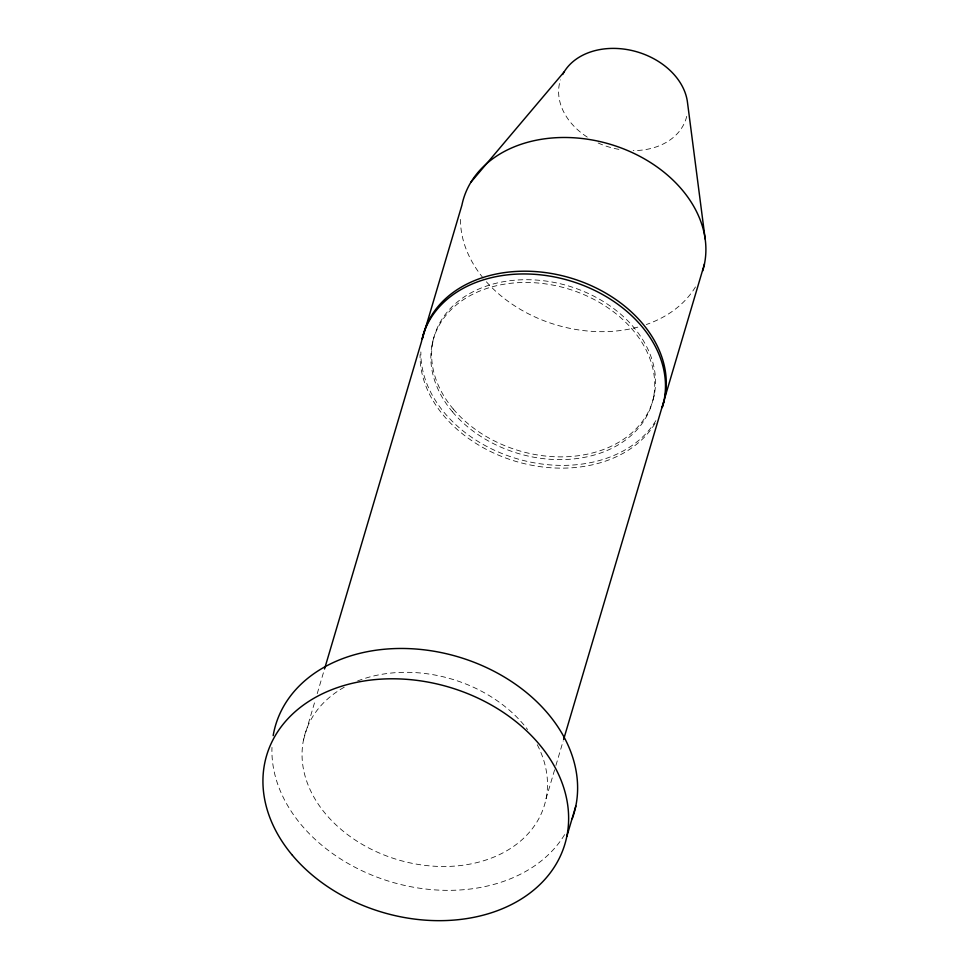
<?xml version="1.0" encoding="UTF-8"?>
<svg xmlns="http://www.w3.org/2000/svg" width="969" height="969" viewBox="0 0 969 969"><rect width="100%" height="100%" fill="white"/><g stroke="black" fill="none" stroke-linecap="round" stroke-linejoin="round"><path stroke-width="0.73" stroke-dasharray="4.84 3.63" d="M303.491 740.001L315.506 699.436M317.226 693.647L324.082 670.475M432.126 344.225L432.949 341.463M653.397 397.871L654.208 395.122M546.031 798.819L555.479 766.939M555.903 765.498L563.195 740.873M564.624 834.624A155.585 117.419 16.5 0 1 391.076 881.887A155.585 117.419 16.5 0 1 271.974 747.39M537.262 744.725A124.904 94.272 16.5 0 1 484.403 860.508A124.904 94.272 16.5 0 1 323.755 811.634A124.904 94.272 16.5 0 1 345.667 686.44M357.537 680.977A124.904 94.272 16.5 0 1 527.608 729.56M655.044 423.405A124.904 94.272 16.5 0 1 516.562 461.595A124.904 94.272 16.5 0 1 420.061 354.715M655.856 420.643A124.904 94.272 16.5 0 1 517.373 458.846A124.904 94.272 16.5 0 1 420.873 351.953M695.463 286.933A124.904 94.272 16.5 0 1 646.311 324.53M637.82 327.134A124.904 94.272 16.5 0 1 485.978 281.337M483.18 278.042A124.904 94.272 16.5 0 1 460.529 216.765M686.718 116.377A65.735 49.613 16.5 0 1 633.205 150.607M618.9 149.359A65.735 49.613 16.5 0 1 597.134 142.54M587.25 137.089A65.735 49.613 16.5 0 1 560.47 79.846M452.426 411.764A113.942 85.999 16.5 0 0 645.197 418.814A113.942 85.999 16.5 0 0 530.673 282.56A113.942 85.999 16.5 0 0 452.426 411.764M453.238 409.015A113.942 85.999 16.5 0 0 646.008 416.052A113.942 85.999 16.5 0 0 531.496 279.799A113.942 85.999 16.5 0 0 453.238 409.015"/><path stroke-width="1.45" d="M324.518 669.022L421.491 341.645A124.904 94.272 16.5 0 1 566.175 279.702A124.904 94.272 16.5 0 1 662.239 407.464M563.631 739.42L664.031 400.451M664.855 397.702L704.451 263.992M566.841 836.356L575.816 806.038M470.91 182.233L564.103 71.948M705.178 239.04L687.409 101.842A65.735 49.613 16.5 0 0 631.231 50.364A65.735 49.613 16.5 0 0 562.698 74.48M273.173 735.641A155.585 117.419 16.5 0 1 454.727 655.856A155.585 117.419 16.5 0 1 572.255 818.696M662.13 407.464A124.904 94.272 16.5 0 0 568.851 277.473A124.904 94.272 16.5 0 0 422.302 338.884L461.91 205.174A124.904 94.272 16.5 0 1 606.606 143.242A124.904 94.272 16.5 0 1 702.658 270.993M292.432 855.336A155.585 117.419 16.5 0 0 555.637 864.942A155.585 117.419 16.5 0 0 399.276 678.918A155.585 117.419 16.5 0 0 292.432 855.336"/></g></svg>
